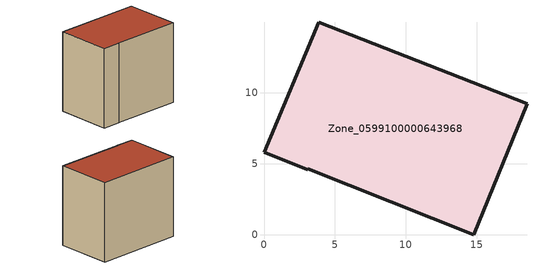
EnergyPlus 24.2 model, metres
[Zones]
Zone_0599100000643968
 floor ground (C_G): 3.86,14.97 18.54,9.23 14.8,0 3.1,4.65 3.07,4.58 0,5.8 z0
 wall outside (C_F): 18.54,9.23 3.86,14.97 0,5.8 3.07,4.58 3.1,4.65 14.8,0 18.54,9.23 z0:14.15
 roof outside (C_R): 3.86,14.97 0,5.8 3.07,4.58 3.1,4.65 14.8,0 18.54,9.23 z14.15
[BUILDING]
Pand.0599100000643968: North Axis=0; Terrain=City; Loads Convergence Tolerance Value=0.04; Temperature Convergence Tolerance Value=0.4; Solar Distribution=FullExterior; Maximum Number of Warmup Days=25; Minimum Number of Warmup Days=1
[Site:Location]
Rotterdam.The.Hague.AP_ZH_NLD Design_Conditions: Latitude=51.96; Longitude=4.45; Time Zone=1; Elevation=-4.5
[SITE:GROUNDTEMPERATURE:BUILDINGSURFACE]
18, 18, 18, 18, 18, 18, 18, 18, 18, 18, 18, 18
[MATERIAL] Thermal Absorptance=0.9; Solar Absorptance=0.7; Visible Absorptance=0.7
Name | Roughness | Thickness | Conductivity | Density | Specific Heat
G.TI.1946 | MediumSmooth | 0.15 | 1 | 540 | 1210
F.TI.1946 | Rough | 0.3 | 0.857143 | 1920 | 840
R.TI.1946 | MediumRough | 0.2 | 0.1 | 1500 | 1000
[CONSTRUCTION]
C_G: G.TI.1946
C_F: F.TI.1946
C_R: R.TI.1946
[ZONE]
Zone_0599100000643968: Type=1; Multiplier=1; Ceiling Height=Autocalculate; Volume=Autocalculate; Floor Area=autocalculate; Part of Total Floor Area=Yes
[ZONEINFILTRATION:DESIGNFLOWRATE]
Infil_Zone_0599100000643968: Zone or ZoneList or Space or SpaceList=Zone_0599100000643968; Schedule=AlwaysOn; Design Flow Rate Calculation Method=Flow/Area; Flow Rate per Floor Area=0.003; Constant Term Coefficient=1; Temperature Term Coefficient=0; Velocity Term Coefficient=0; Velocity Squared Term Coefficient=0
[HVACTEMPLATE:ZONE:IDEALLOADSAIRSYSTEM]
Zone_0599100000643968: Maximum Heating Supply Air Temperature=50; Minimum Cooling Supply Air Temperature=13; Maximum Heating Supply Air Humidity Ratio=0.0156; Minimum Cooling Supply Air Humidity Ratio=0.0077; Heating Limit=NoLimit; Cooling Limit=NoLimit; Dehumidification Control Type=ConstantSensibleHeatRatio; Cooling Sensible Heat Ratio=0.7; Dehumidification Setpoint=60; Humidification Control Type=None; Humidification Setpoint=30; Outdoor Air Method=None; Outdoor Air Flow Rate per Person=0.00944; Outdoor Air Flow Rate per Zone Floor Area=0; Outdoor Air Flow Rate per Zone=0; Demand Controlled Ventilation Type=None; Outdoor Air Economizer Type=NoEconomizer; Heat Recovery Type=None; Sensible Heat Recovery Effectiveness=0.7; Latent Heat Recovery Effectiveness=0.65
[ZONECONTROL:THERMOSTAT]
ThermostatControl_Zone_0599100000643968: Zone or ZoneList=Zone_0599100000643968; Control Type Schedule=DualSetpointControlType; Control 1=Thermostat_Zone_0599100000643968; Temperature Difference Between Cutout And Setpoint=0
[THERMOSTATSETPOINT:DUALSETPOINT]
Thermostat_Zone_0599100000643968: Heating Setpoint Temperature Schedule=HeatingSetpoint_Zone_0599100000643968; Cooling Setpoint Temperature Schedule=CoolingSetpoint_Zone_0599100000643968
[SCHEDULE:COMPACT]
HeatingSetpoint_Zone_0599100000643968: Through: 12/31, For: AllDays, Until: 24:00, 21
CoolingSetpoint_Zone_0599100000643968: Through: 12/31, For: AllDays, Until: 24:00, 24
DualSetpointControlType: Through: 12/31, For: AllDays, Until: 24:00, 4
AlwaysOn: Through: 12/31, For: AllDays, Until: 24:00, 1
